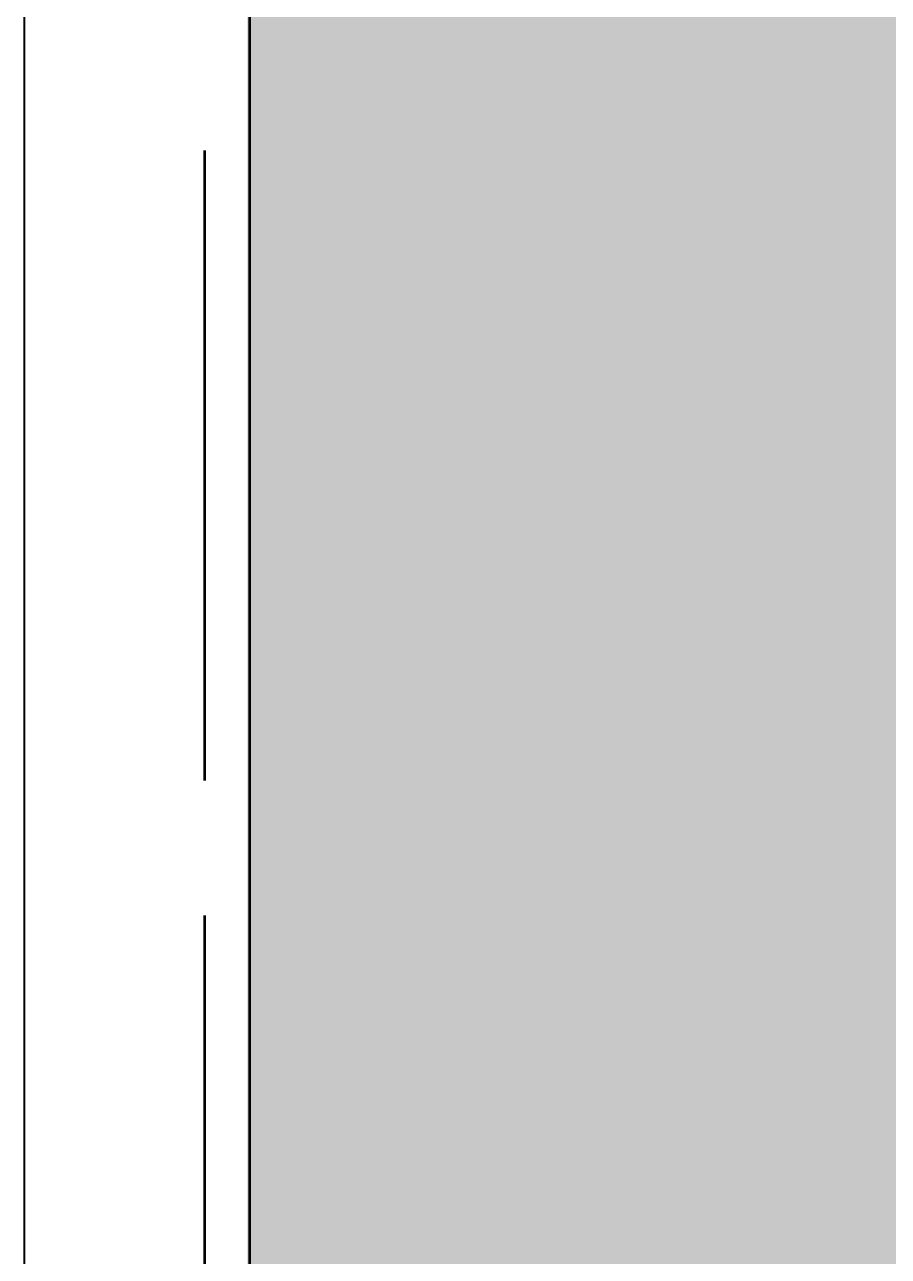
# Model space of a CAD drawing. Header units: millimetres. Extents: x -3624 to 35773, y -5396 to 4924.
# Drawn here: x -176 to 501, y 908 to 1874 of the extents above; entities that cross this region are included whole.
import ezdxf

# ---------------------------------------------------------------- set-up
doc = ezdxf.new("R2010")
doc.units = ezdxf.units.MM
doc.linetypes.add('DASH_494_106', pattern=[599.722222, 493.888889, -105.833333])
for name, color, linetype in [('GEOFAB', 5, 'Continuous'), ('MODULE_ART', 7, 'Continuous'), ('TANK', 7, 'Continuous')]:
    doc.layers.add(name, color=color, linetype=linetype)

# ---------------------------------------------------------------- blocks, each defined once
blk = doc.blocks.new('atlancube_face')
at = {"true_color": 0x000000}
blk.add_solid([(-1.79, -1.79), (1151.79, -1.79), (-1.79, 781.79), (1151.79, 781.79)], dxfattribs=at)

msp = doc.modelspace()

# ---------------------------------------------------------------- linework, layer by layer
at = {"layer": 'GEOFAB', "color": 6, "lineweight": 40}
msp.add_line((-176.39, -176.39), (-176.39, 2840), dxfattribs=at)
at = {"layer": 'GEOFAB', "color": 5, "linetype": 'DASH_494_106', "lineweight": 53}
msp.add_lwpolyline([(-35.28, -35.28), (34535.28, -35.28), (34535.28, 2375.28), (-35.28, 2375.28)], close=True, dxfattribs=at)
at = {"layer": 'TANK', "lineweight": 53}
msp.add_lwpolyline([(0, 0), (34500, 0), (34500, 2340), (0, 2340)], close=True, dxfattribs=at)

# ---------------------------------------------------------------- block references
at = {"layer": 'MODULE_ART'}
for p in [(0, 1560), (0, 780)]:
    msp.add_blockref('atlancube_face', p, dxfattribs=at)

doc.saveas('drawing.dxf')
